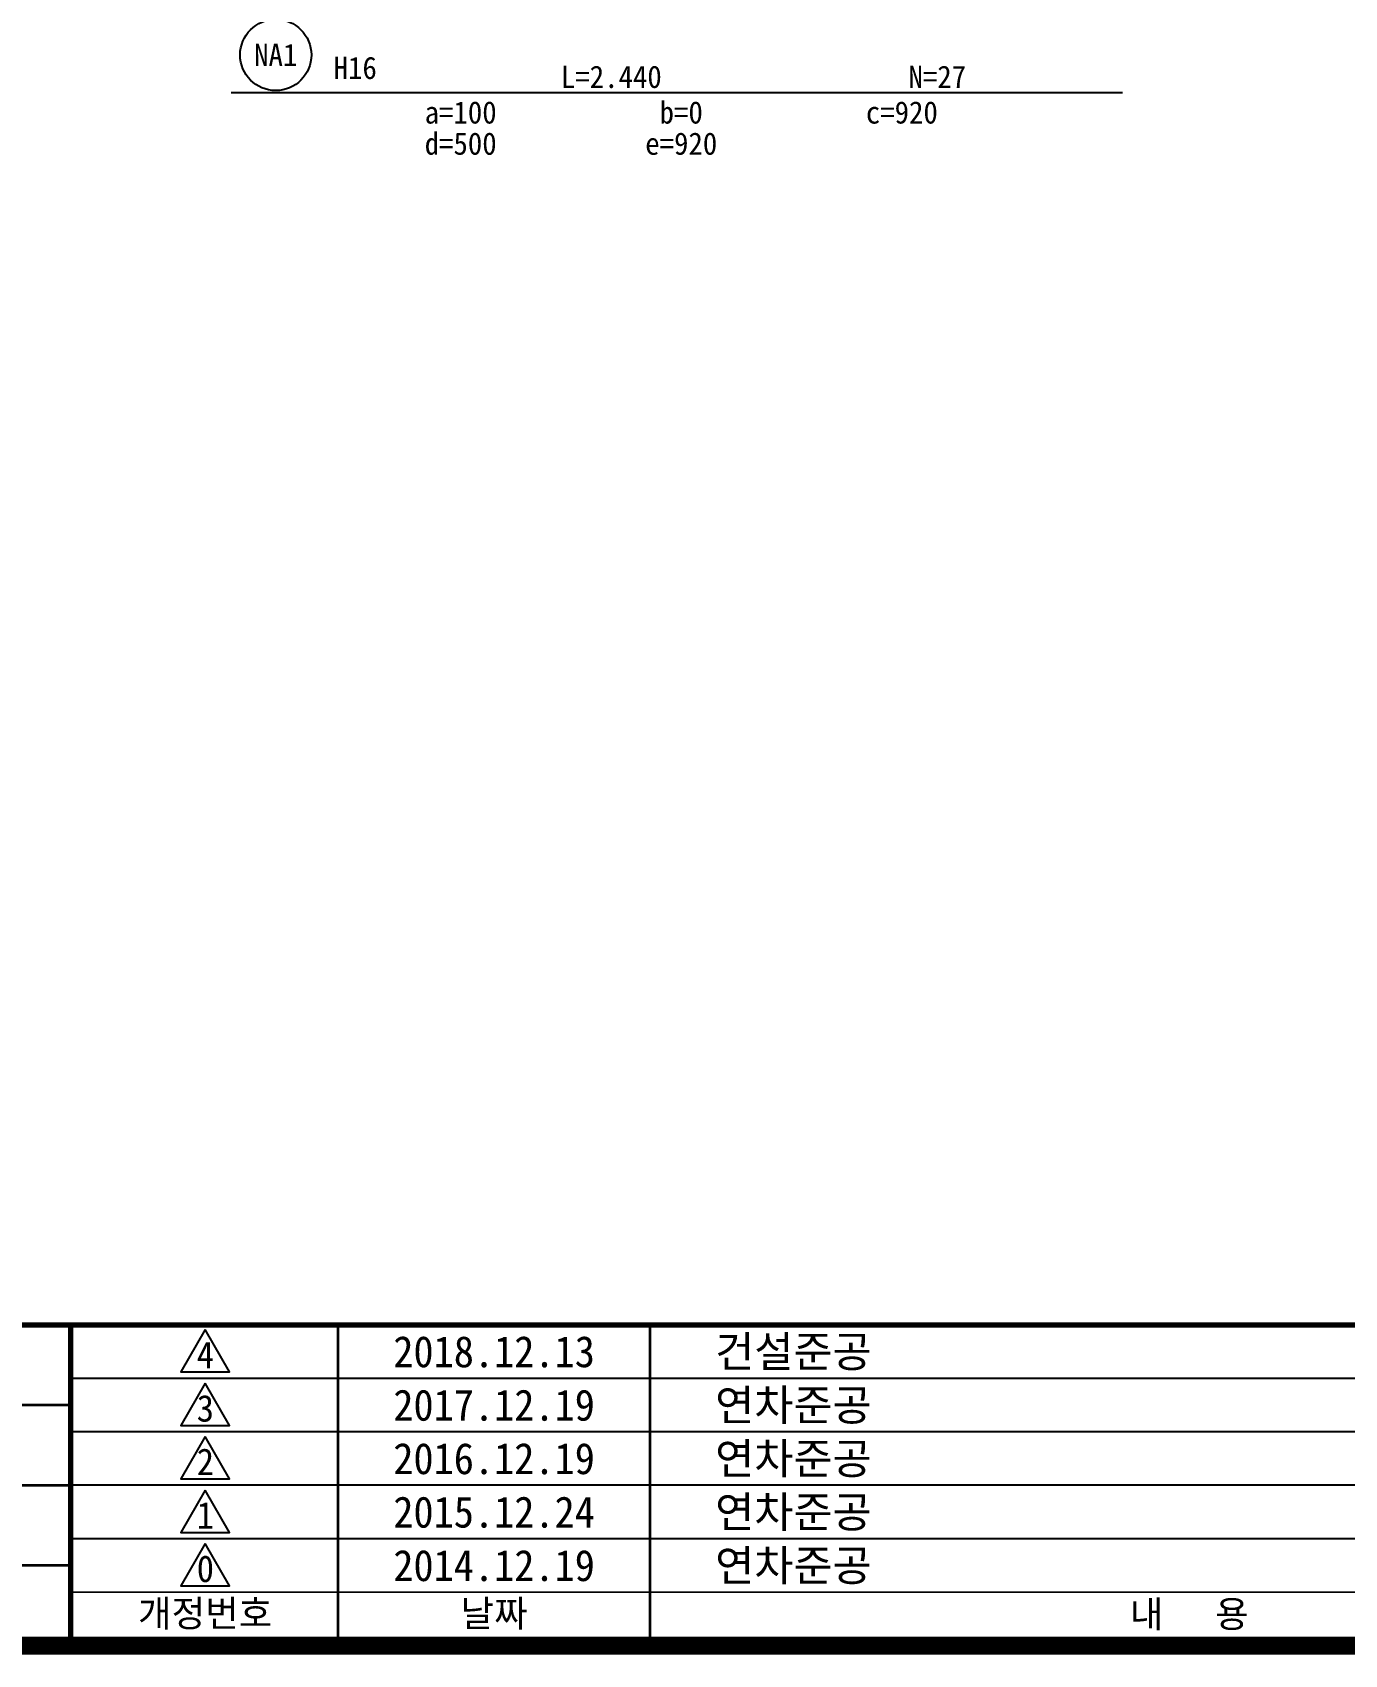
# Model space of a CAD drawing. Header units: millimetres. Extents: x 1415059 to 1457109, y -27555 to 2145.
# Drawn here: x 1429594 to 1436955, y -26605 to -17502 of the extents above; entities that cross this region are included whole.
import ezdxf
from ezdxf.enums import TextEntityAlignment as Align

# ---------------------------------------------------------------- set-up
doc = ezdxf.new("R2010")
doc.units = ezdxf.units.MM
for name, color, linetype in [('CS-DIML', 1, 'Continuous'), ('CS-SYMB-LIN3', 1, 'Continuous'), ('CS-TEXT', 3, 'Continuous'), ('CX-BORD', 3, 'Continuous'), ('CX-BORD-LIN1', 4, 'Continuous'), ('CX-BORD-LIN2', 3, 'Continuous'), ('CX-BORD-TEX2', 7, 'Continuous'), ('CX-BORD-TEX3', 6, 'Continuous')]:
    doc.layers.add(name, color=color, linetype=linetype)
doc.styles.add('A_STANDARD', font='DotumChe.ttf')
doc.styles.add('HY울L', font='DotumChe.ttf')
doc.styles.add('TB_TEXT', font='DotumChe.ttf')
doc.styles.add('TB_WMTXT', font='DotumChe.ttf')

# ---------------------------------------------------------------- blocks, each defined once
blk = doc.blocks.new('CXBLKA1-KHCA')
at = {"layer": 'CX-BORD-LIN1', "const_width": 0.4000000000001137}
blk.add_lwpolyline([(808.146075513037, 1279.539204905498), (648.9460755129918, 1279.539204905499), (648.9460755129918, 1390.33920490553), (808.146075513037, 1390.33920490553)], close=True, dxfattribs=at)
at = {"layer": 'CX-BORD-LIN1'}
for points, const_width in [([(808.146075513037, 1286.739204905501), (648.9460755129918, 1286.7392049055)], 0.1200000000000341), ([(702.9460755130071, 1279.539204905499), (702.9460755130071, 1286.739204905501)], 0.1200000000000341), ([(708.9460755130089, 1279.539204905499), (708.9460755130089, 1286.739204905501)], 0.06000000000001705), ([(715.9460755130108, 1279.539204905499), (715.9460755130108, 1286.739204905501)], 0.06000000000001705), ([(760.5460755130235, 1280.739204905499), (702.9460755130071, 1280.739204905499)], 0.04000000000001137)]:
    blk.add_lwpolyline(points, dxfattribs=dict(at, const_width=const_width))
for points in [[(705.9628724847569, 1286.632336172088), (705.4141587889188, 1285.681936172088), (706.5115861805948, 1285.681936172088)], [(705.9628724847569, 1285.432336172088), (705.4141587889188, 1284.481936172087), (706.5115861805948, 1284.481936172087)], [(705.9628724847569, 1284.232336172087), (705.4141587889188, 1283.281936172087), (706.5115861805948, 1283.281936172087)], [(705.9628724847569, 1283.032336172087), (705.4141587889188, 1282.081936172087), (706.5115861805948, 1282.081936172087)], [(705.9628724847569, 1281.832336172087), (705.4141587889188, 1280.881936172086), (706.5115861805948, 1280.881936172086)]]:
    blk.add_lwpolyline(points, close=True, dxfattribs=at)
at = {"layer": 'CX-BORD-LIN2'}
blk.add_line((760.5460755130235, 1285.5392049055), (702.9460755130071, 1285.5392049055), dxfattribs=at)
at = {"layer": 'CX-BORD-LIN2', "const_width": 0.06000000000001705}
for points in [[(702.9460755130071, 1284.9392049055), (674.9460755129992, 1284.9392049055)], [(702.9460755130071, 1283.1392049055), (674.9460755129992, 1283.1392049055)], [(702.9460755130071, 1281.339204905499), (674.9460755129992, 1281.339204905499)]]:
    blk.add_lwpolyline(points, dxfattribs=at)
at = {"layer": 'CX-BORD-LIN2'}
for points in [[(760.5460755130235, 1284.3392049055), (702.9460755130071, 1284.3392049055)], [(760.5460755130235, 1283.1392049055), (702.9460755130071, 1283.1392049055)], [(760.5460755130235, 1281.9392049055), (702.9460755130071, 1281.9392049055)]]:
    blk.add_lwpolyline(points, dxfattribs=at)
at = {"layer": 'CX-BORD-LIN1', "style": 'TB_TEXT'}
for tag, height, p in [('TR_RDAT5', 0.700000000000199, (712.4460755130099, 1286.1392049055)), ('TR_DGN5', 0.700000000000199, (739.1697663565694, 1286.1392049055)), ('TR_CHK5', 0.700000000000199, (747.1697663565717, 1286.1392049055)), ('TR_APP5', 0.700000000000199, (755.169766356574, 1286.139204905501)), ('TR_RNUM5', 0.6000000000001705, (705.9670988366472, 1286.066517571373)), ('TR_RDAT4', 0.700000000000199, (712.4460755130099, 1284.9392049055)), ('TR_DGN4', 0.700000000000199, (739.1697663565694, 1284.9392049055)), ('TR_CHK4', 0.700000000000199, (747.1697663565717, 1284.9392049055)), ('TR_APP4', 0.700000000000199, (755.169766356574, 1284.9392049055)), ('TR_RNUM4', 0.6000000000001705, (705.9670988366472, 1284.866517571373)), ('TR_RNUM3', 0.6000000000001705, (705.9670988366472, 1283.666517571373)), ('TR_RDAT3', 0.700000000000199, (712.4460755130099, 1283.7392049055)), ('TR_DGN3', 0.700000000000199, (739.1697663565694, 1283.7392049055)), ('TR_CHK3', 0.700000000000199, (747.1697663565717, 1283.7392049055)), ('TR_APP3', 0.700000000000199, (755.169766356574, 1283.7392049055)), ('TR_RNUM2', 0.6000000000001705, (705.9670988366472, 1282.466517571372)), ('TR_RDAT2', 0.700000000000199, (712.4460755130099, 1282.5392049055)), ('TR_DGN2', 0.700000000000199, (739.1697663565694, 1282.5392049055)), ('TR_CHK2', 0.700000000000199, (747.1697663565717, 1282.5392049055)), ('TR_APP2', 0.700000000000199, (755.169766356574, 1282.5392049055)), ('TR_RDAT1', 0.700000000000199, (712.4460755130099, 1281.339204905499)), ('TR_DGN1', 0.700000000000199, (739.1697663565694, 1281.339204905499)), ('TR_CHK1', 0.700000000000199, (747.1697663565717, 1281.339204905499)), ('TR_APP1', 0.700000000000199, (755.169766356574, 1281.339204905499)), ('TR_RNUM1', 0.6000000000001705, (705.9670988366472, 1281.266517571372))]:
    blk.add_attdef(tag, text='', height=height, dxfattribs=at).set_placement(p, align=Align.MIDDLE_CENTER)
for tag, p in [('TR_RCON5', (717.406738274658, 1286.1392049055)), ('TR_RCON4', (717.406738274658, 1284.9392049055)), ('TR_RCON3', (717.406738274658, 1283.7392049055)), ('TR_RCON2', (717.406738274658, 1282.5392049055)), ('TR_RCON1', (717.406738274658, 1281.339204905499))]:
    blk.add_attdef(tag, text='', height=0.700000000000199, dxfattribs=at).set_placement(p, align=Align.MIDDLE_LEFT)
at = {"layer": 'CX-BORD-LIN2', "style": 'TB_TEXT'}
blk.add_attdef('TD_VERSION', text='', height=0.6000000000001705, rotation=90, dxfattribs=at).set_placement((809.0460753941285, 1289.142184747926), align=Align.MIDDLE_CENTER)
at = {"layer": 'CX-BORD-TEX2', "style": 'TB_WMTXT'}
for tag, height, p in [('TB_CNAME', 1.000000000000284, (652.0150287904328, 1385.905687535114)), ('TB_CSCOP', 0.8000000000002273, (652.2729890236251, 1384.305687535113))]:
    blk.add_attdef(tag, text='', height=height, dxfattribs=at).set_placement(p, align=Align.BOTTOM_LEFT)
at = {"layer": 'CX-BORD-TEX2', "style": 'HY울L'}
for tag, height, p in [('TB_MTITIL', 2.000000000000568, (728.5460755130143, 1386.204487617653)), ('TB_STITL', 1.400000000000398, (728.5460755130143, 1383.204487617652))]:
    blk.add_attdef(tag, text='', height=height, dxfattribs=at).set_placement(p, align=Align.MIDDLE_CENTER)
at = {"layer": 'CX-BORD-TEX3', "style": 'TB_TEXT'}
for s, p in [('개정번호', (705.9624028901023, 1280.271604905499)), ('날짜', (712.4460755130099, 1280.271604905499)), ('내   용', (728.0460755130142, 1280.256027939572))]:
    blk.add_text(s, height=0.6000000000001705, dxfattribs=at).set_placement(p, align=Align.MIDDLE)
for tag, height, p in [('TD_LNDST', 0.900000000000256, (691.946075513004, 1285.8392049055)), ('TD_DSECT', 0.900000000000256, (770.0460755130262, 1285.839204905501)), ('TD_DDIST', 0.900000000000256, (779.846075513029, 1285.839204905501)), ('TD_DNAME_TOP', 0.900000000000256, (799.9460755130347, 1285.130607170454)), ('TD_DCOMP', 0.900000000000256, (691.946075513004, 1284.056713779686)), ('TD_CSECT', 0.900000000000256, (770.0460755130262, 1284.0392049055)), ('TD_CDIST', 0.900000000000256, (779.846075513029, 1284.0392049055)), ('TD_DNAME_MAIN', 0.900000000000256, (799.9460755130347, 1283.83382407401)), ('TD_HSCAL', 0.900000000000256, (773.1228972721381, 1282.288881444349)), ('TD_VSCAL', 0.900000000000256, (780.3183676578603, 1282.288881444349)), ('TD_DNAME_BOT', 0.6000000000001705, (799.9460755130347, 1282.588993514419)), ('TD_CCOMP', 0.900000000000256, (691.946075513004, 1282.257751498446)), ('TD_CNAME', 1.000000000000284, (661.9460755129954, 1281.058332968857)), ('TD_FIELD', 0.900000000000256, (684.946075513002, 1280.564208962735)), ('TD_CSTEP', 0.900000000000256, (699.0948755130061, 1280.564208962735)), ('TD_DWGCODE', 0.900000000000256, (776.3460755130279, 1280.497365653839)), ('TD_DWGNO', 0.900000000000256, (799.9460755130347, 1280.53953958196))]:
    blk.add_attdef(tag, text='', height=height, dxfattribs=at).set_placement(p, align=Align.MIDDLE_CENTER)

msp = doc.modelspace()

# ---------------------------------------------------------------- linework, layer by layer
at = {"layer": 'CS-DIML'}
msp.add_line((1430709.090339269, -17838.29789800942), (1435709.090339269, -17838.29789800942), dxfattribs=at)
at = {"layer": 'CS-SYMB-LIN3'}
msp.add_circle((1430959.090339269, -17628.29789800942), 200, dxfattribs=at)

# ---------------------------------------------------------------- block references
at = {"layer": 'CX-BORD'}
ref = msp.add_blockref('CXBLKA1-KHCA', (1254072.571461016, -346439.4198024272), dxfattribs=dict(at, xscale=250, yscale=250, zscale=250))
ref.add_attrib('TR_RCON5', '건설준공', dxfattribs={"layer": 'CX-BORD-LIN1', "height": 175.0000000000498, "style": 'TB_TEXT'}).set_placement((1433424.25602968, -24904.61857605211), align=Align.MIDDLE_LEFT)
ref.add_attrib('TR_RDAT5', '2018.12.13', dxfattribs={"layer": 'CX-BORD-LIN1', "height": 175.0000000000498, "style": 'TB_TEXT'}).set_placement((1432184.090339268, -24904.61857605211), align=Align.MIDDLE_CENTER)
ref.add_attrib('TR_RNUM5', '4', dxfattribs={"layer": 'CX-BORD-LIN1', "height": 150.0000000000426, "style": 'TB_TEXT'}).set_placement((1430564.346170178, -24922.79040958393), align=Align.MIDDLE_CENTER)
ref.add_attrib('TR_RCON4', '연차준공', dxfattribs={"layer": 'CX-BORD-LIN1', "height": 175.0000000000498, "style": 'TB_TEXT'}).set_placement((1433424.25602968, -25204.61857605218), align=Align.MIDDLE_LEFT)
ref.add_attrib('TR_RDAT4', '2017.12.19', dxfattribs={"layer": 'CX-BORD-LIN1', "height": 175.0000000000498, "style": 'TB_TEXT'}).set_placement((1432184.090339268, -25204.61857605218), align=Align.MIDDLE_CENTER)
ref.add_attrib('TR_RNUM4', '3', dxfattribs={"layer": 'CX-BORD-LIN1', "height": 150.0000000000426, "style": 'TB_TEXT'}).set_placement((1430564.346170178, -25222.79040958406), align=Align.MIDDLE_CENTER)
ref.add_attrib('TR_RCON3', '연차준공', dxfattribs={"layer": 'CX-BORD-LIN1', "height": 175.0000000000498, "style": 'TB_TEXT'}).set_placement((1433424.25602968, -25504.61857605219), align=Align.MIDDLE_LEFT)
ref.add_attrib('TR_RDAT3', '2016.12.19', dxfattribs={"layer": 'CX-BORD-LIN1', "height": 175.0000000000498, "style": 'TB_TEXT'}).set_placement((1432184.090339268, -25504.61857605219), align=Align.MIDDLE_CENTER)
ref.add_attrib('TR_RNUM3', '2', dxfattribs={"layer": 'CX-BORD-LIN1', "height": 150.0000000000426, "style": 'TB_TEXT'}).set_placement((1430564.346170178, -25522.79040958407), align=Align.MIDDLE_CENTER)
ref.add_attrib('TR_RCON2', '연차준공', dxfattribs={"layer": 'CX-BORD-LIN1', "height": 175.0000000000498, "style": 'TB_TEXT'}).set_placement((1433424.25602968, -25804.61857605231), align=Align.MIDDLE_LEFT)
ref.add_attrib('TR_RDAT2', '2015.12.24', dxfattribs={"layer": 'CX-BORD-LIN1', "height": 175.0000000000498, "style": 'TB_TEXT'}).set_placement((1432184.090339268, -25804.61857605231), align=Align.MIDDLE_CENTER)
ref.add_attrib('TR_RNUM2', '1', dxfattribs={"layer": 'CX-BORD-LIN1', "height": 150.0000000000426, "style": 'TB_TEXT'}).set_placement((1430564.346170178, -25822.79040958414), align=Align.MIDDLE_CENTER)
ref.add_attrib('TR_RCON1', '연차준공', dxfattribs={"layer": 'CX-BORD-LIN1', "height": 175.0000000000498, "style": 'TB_TEXT'}).set_placement((1433424.25602968, -26104.61857605244), align=Align.MIDDLE_LEFT)
ref.add_attrib('TR_RDAT1', '2014.12.19', dxfattribs={"layer": 'CX-BORD-LIN1', "height": 175.0000000000498, "style": 'TB_TEXT'}).set_placement((1432184.090339268, -26104.61857605244), align=Align.MIDDLE_CENTER)
ref.add_attrib('TR_RNUM1', '0', dxfattribs={"layer": 'CX-BORD-LIN1', "height": 150.0000000000426, "style": 'TB_TEXT'}).set_placement((1430564.346170178, -26122.79040958432), align=Align.MIDDLE_CENTER)

# ---------------------------------------------------------------- texts
at = {"layer": 'CS-TEXT', "style": 'A_STANDARD'}
msp.add_text('NA1', height=125, dxfattribs=at).set_placement((1430959.090339269, -17628.29789800942), align=Align.MIDDLE)
for s, p in [('H16', (1431284.090339269, -17763.29789800942)), ('L=2.440', (1432559.090339269, -17813.29789800942)), ('N=27', (1434509.090339269, -17813.29789800942))]:
    msp.add_text(s, height=125, dxfattribs=at).set_placement(p)
for s, p in [('a=100', (1431996.590339269, -18013.29789800942)), ('b=0', (1433234.090339269, -18013.29789800942)), ('c=920', (1434471.590339269, -18013.29789800942)), ('d=500', (1431996.590339269, -18188.29789800942)), ('e=920', (1433234.090339269, -18188.29789800942))]:
    msp.add_text(s, height=125, dxfattribs=at).set_placement(p, align=Align.CENTER)

doc.saveas('drawing.dxf')
